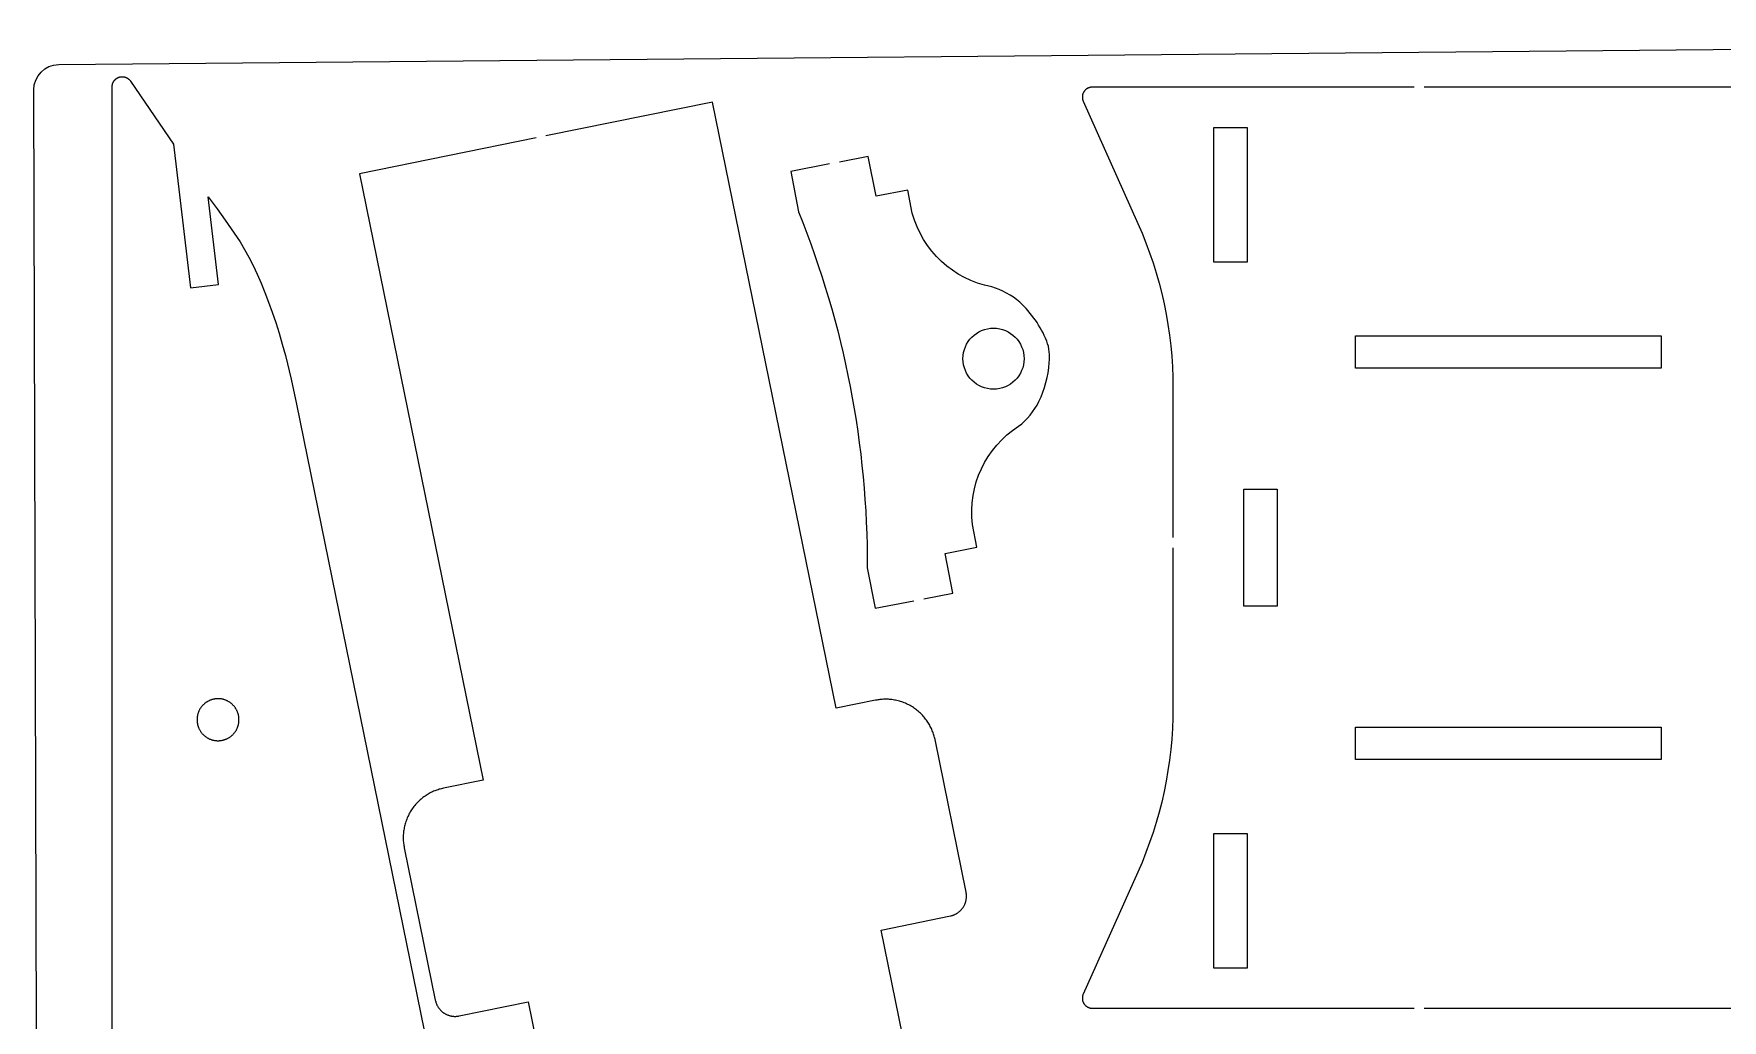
# Model space of a CAD drawing. Extents: x -2485 to -2143, y -68 to 535.
# Drawn here: x -2484.8 to -2317.3, y 436.8 to 534.7 of the extents above; entities that cross this region are included whole.
import ezdxf

# ---------------------------------------------------------------- set-up
doc = ezdxf.new("R2010")
doc.units = 0
doc.layers.add('Contorno', color=5, linetype='Continuous', true_color=0x0000ff)

msp = doc.modelspace()

# ---------------------------------------------------------------- linework, layer by layer
at = {"color": 7}
msp.add_lwpolyline([(-2482.28, 531.65), (-2146.82, 534.7, -0.416045), (-2144.29, 532.21), (-2142.6, -62.53, -0.412384), (-2145.07, -65.04), (-2480.54, -68.09, -0.416045), (-2483.06, -65.6), (-2484.75, 529.14, -0.412384)], format="xyb", close=True, dxfattribs=at)
at = {"layer": 'Contorno'}
for points in [[(-2476.99, 344.29), (-2476.98, 529.44), (-2476.98, 529.46), (-2476.98, 529.47), (-2476.98, 529.49), (-2476.98, 529.51), (-2476.98, 529.53), (-2476.98, 529.55), (-2476.97, 529.57), (-2476.97, 529.59), (-2476.97, 529.61), (-2476.96, 529.63), (-2476.96, 529.65), (-2476.96, 529.67), (-2476.95, 529.68), (-2476.95, 529.7), (-2476.94, 529.72), (-2476.93, 529.74), (-2476.93, 529.76), (-2476.92, 529.78), (-2476.91, 529.8), (-2476.91, 529.82), (-2476.9, 529.84), (-2476.89, 529.86), (-2476.88, 529.87), (-2476.87, 529.89), (-2476.86, 529.91), (-2476.85, 529.93), (-2476.84, 529.95), (-2476.83, 529.96), (-2476.82, 529.98), (-2476.81, 530), (-2476.8, 530.01), (-2476.79, 530.03), (-2476.77, 530.05), (-2476.76, 530.06), (-2476.75, 530.08), (-2476.73, 530.1), (-2476.72, 530.11), (-2476.71, 530.13), (-2476.69, 530.14), (-2476.68, 530.16), (-2476.66, 530.17), (-2476.65, 530.18), (-2476.63, 530.2), (-2476.62, 530.21), (-2476.6, 530.22), (-2476.59, 530.23), (-2476.57, 530.25), (-2476.55, 530.26), (-2476.54, 530.27), (-2476.52, 530.28), (-2476.5, 530.29), (-2476.49, 530.3), (-2476.47, 530.31), (-2476.45, 530.32), (-2476.44, 530.33), (-2476.42, 530.34), (-2476.4, 530.35), (-2476.38, 530.35), (-2476.37, 530.36), (-2476.35, 530.37), (-2476.33, 530.38), (-2476.31, 530.38), (-2476.29, 530.39), (-2476.28, 530.39), (-2476.26, 530.4), (-2476.24, 530.4), (-2476.22, 530.41), (-2476.2, 530.41), (-2476.19, 530.42), (-2476.17, 530.42), (-2476.15, 530.42), (-2476.13, 530.43), (-2476.11, 530.43), (-2476.09, 530.43), (-2476.07, 530.43), (-2476.05, 530.44), (-2476.03, 530.44), (-2476.01, 530.44), (-2475.99, 530.44), (-2475.97, 530.44), (-2475.95, 530.44), (-2475.93, 530.44), (-2475.91, 530.44), (-2475.89, 530.43), (-2475.87, 530.43), (-2475.85, 530.43), (-2475.83, 530.43), (-2475.81, 530.42), (-2475.79, 530.42), (-2475.77, 530.42), (-2475.75, 530.41), (-2475.73, 530.41), (-2475.71, 530.4), (-2475.69, 530.4), (-2475.67, 530.39), (-2475.65, 530.38), (-2475.63, 530.38), (-2475.61, 530.37), (-2475.59, 530.36), (-2475.57, 530.35), (-2475.56, 530.34), (-2475.54, 530.33), (-2475.52, 530.33), (-2475.5, 530.32), (-2475.48, 530.31), (-2475.47, 530.3), (-2475.45, 530.28), (-2475.43, 530.27), (-2475.41, 530.26), (-2475.4, 530.25), (-2475.38, 530.24), (-2475.37, 530.23), (-2475.35, 530.21), (-2475.34, 530.2), (-2475.32, 530.19), (-2475.31, 530.18), (-2475.29, 530.16), (-2475.28, 530.15), (-2475.26, 530.13), (-2475.25, 530.12), (-2475.24, 530.11), (-2475.22, 530.09), (-2475.21, 530.08), (-2475.2, 530.06), (-2475.19, 530.05), (-2475.18, 530.03), (-2475.17, 530.02), (-2475.16, 530), (-2470.88, 523.74), (-2469.22, 509.5), (-2466.44, 509.82), (-2467.45, 518.52), (-2466.55, 517.32), (-2465.76, 516.22), (-2464.29, 514.07), (-2463.85, 513.31), (-2463.42, 512.52), (-2463, 511.7), (-2462.6, 510.84), (-2462.21, 509.95), (-2461.83, 509.03), (-2461.46, 508.07), (-2461.1, 507.08), (-2460.76, 506.06), (-2460.43, 505), (-2460.11, 503.91), (-2459.8, 502.79), (-2459.22, 500.44), (-2458.69, 497.95), (-2427.39, 344.29)], [(-2347.84, 529.41), (-2379.75, 529.41), (-2379.78, 529.41), (-2379.81, 529.41), (-2379.84, 529.4), (-2379.87, 529.4), (-2379.9, 529.4), (-2379.93, 529.39), (-2379.96, 529.38), (-2379.99, 529.38), (-2380.02, 529.37), (-2380.05, 529.36), (-2380.08, 529.35), (-2380.11, 529.34), (-2380.14, 529.33), (-2380.17, 529.31), (-2380.2, 529.3), (-2380.23, 529.29), (-2380.26, 529.27), (-2380.28, 529.25), (-2380.31, 529.24), (-2380.34, 529.22), (-2380.36, 529.2), (-2380.39, 529.18), (-2380.41, 529.16), (-2380.43, 529.14), (-2380.46, 529.12), (-2380.48, 529.09), (-2380.5, 529.07), (-2380.52, 529.05), (-2380.54, 529.02), (-2380.56, 529), (-2380.57, 528.98), (-2380.59, 528.95), (-2380.61, 528.93), (-2380.62, 528.9), (-2380.64, 528.87), (-2380.65, 528.85), (-2380.66, 528.82), (-2380.67, 528.79), (-2380.69, 528.76), (-2380.7, 528.73), (-2380.71, 528.7), (-2380.72, 528.67), (-2380.72, 528.64), (-2380.73, 528.61), (-2380.74, 528.58), (-2380.74, 528.55), (-2380.74, 528.52), (-2380.75, 528.48), (-2380.75, 528.45), (-2380.75, 528.42), (-2380.75, 528.39), (-2380.75, 528.36), (-2380.75, 528.33), (-2380.74, 528.29), (-2380.74, 528.26), (-2380.74, 528.23), (-2380.73, 528.2), (-2380.72, 528.17), (-2380.71, 528.14), (-2380.71, 528.11), (-2380.7, 528.08), (-2380.69, 528.05), (-2380.68, 528.03), (-2380.66, 528), (-2375.25, 515.89), (-2374.83, 514.93), (-2374.44, 513.96), (-2374.08, 512.97), (-2373.74, 511.98), (-2373.43, 510.97), (-2373.14, 509.96), (-2372.88, 508.94), (-2372.64, 507.91), (-2372.44, 506.87), (-2372.26, 505.84), (-2372.11, 504.79), (-2371.98, 503.75), (-2371.89, 502.7), (-2371.82, 501.65), (-2371.78, 500.61), (-2371.76, 499.56), (-2371.76, 484.71)], [(-2315.92, 529.41), (-2346.84, 529.41)], [(-2390.02, 393.34), (-2400.7, 445.78), (-2393.84, 447.18), (-2393.8, 447.18), (-2393.75, 447.2), (-2393.71, 447.21), (-2393.67, 447.22), (-2393.62, 447.23), (-2393.58, 447.25), (-2393.53, 447.26), (-2393.49, 447.28), (-2393.45, 447.3), (-2393.4, 447.32), (-2393.36, 447.34), (-2393.32, 447.36), (-2393.27, 447.38), (-2393.23, 447.41), (-2393.19, 447.43), (-2393.15, 447.46), (-2393.11, 447.49), (-2393.07, 447.52), (-2393.03, 447.55), (-2392.99, 447.58), (-2392.95, 447.61), (-2392.91, 447.64), (-2392.87, 447.68), (-2392.83, 447.71), (-2392.8, 447.75), (-2392.76, 447.79), (-2392.73, 447.83), (-2392.69, 447.87), (-2392.66, 447.91), (-2392.63, 447.95), (-2392.6, 447.99), (-2392.57, 448.03), (-2392.54, 448.08), (-2392.52, 448.12), (-2392.49, 448.16), (-2392.47, 448.21), (-2392.44, 448.26), (-2392.42, 448.3), (-2392.4, 448.35), (-2392.38, 448.4), (-2392.36, 448.44), (-2392.35, 448.49), (-2392.33, 448.54), (-2392.32, 448.59), (-2392.3, 448.64), (-2392.29, 448.69), (-2392.28, 448.74), (-2392.27, 448.78), (-2392.26, 448.83), (-2392.26, 448.88), (-2392.25, 448.93), (-2392.25, 448.98), (-2392.24, 449.03), (-2392.24, 449.08), (-2392.24, 449.12), (-2392.24, 449.17), (-2392.24, 449.22), (-2392.24, 449.26), (-2392.25, 449.31), (-2392.25, 449.36), (-2392.26, 449.4), (-2392.26, 449.45), (-2392.27, 449.49), (-2392.28, 449.53), (-2395.36, 464.67), (-2395.39, 464.78), (-2395.41, 464.89), (-2395.44, 465), (-2395.47, 465.11), (-2395.51, 465.22), (-2395.54, 465.33), (-2395.58, 465.44), (-2395.63, 465.55), (-2395.67, 465.66), (-2395.72, 465.77), (-2395.77, 465.87), (-2395.83, 465.98), (-2395.88, 466.09), (-2395.95, 466.2), (-2396.01, 466.3), (-2396.07, 466.41), (-2396.14, 466.51), (-2396.22, 466.61), (-2396.29, 466.71), (-2396.37, 466.81), (-2396.45, 466.91), (-2396.53, 467.01), (-2396.62, 467.1), (-2396.71, 467.19), (-2396.8, 467.28), (-2396.89, 467.37), (-2396.99, 467.45), (-2397.09, 467.54), (-2397.19, 467.62), (-2397.29, 467.7), (-2397.4, 467.77), (-2397.5, 467.85), (-2397.61, 467.92), (-2397.72, 467.98), (-2397.84, 468.05), (-2397.95, 468.11), (-2398.06, 468.17), (-2398.18, 468.22), (-2398.3, 468.27), (-2398.42, 468.32), (-2398.54, 468.37), (-2398.66, 468.41), (-2398.78, 468.45), (-2398.9, 468.49), (-2399.02, 468.52), (-2399.14, 468.55), (-2399.27, 468.57), (-2399.39, 468.6), (-2399.51, 468.62), (-2399.63, 468.64), (-2399.75, 468.65), (-2399.87, 468.66), (-2399.99, 468.67), (-2400.11, 468.67), (-2400.23, 468.68), (-2400.35, 468.67), (-2400.47, 468.67), (-2400.59, 468.66), (-2400.7, 468.66), (-2400.82, 468.64), (-2400.93, 468.63), (-2401.04, 468.61), (-2401.15, 468.6), (-2401.26, 468.57), (-2405.18, 467.78), (-2417.43, 527.92), (-2433.95, 524.56)], [(-2434.93, 524.36), (-2452.44, 520.79), (-2440.19, 460.65), (-2444.11, 459.85), (-2444.22, 459.83), (-2444.32, 459.8), (-2444.43, 459.77), (-2444.54, 459.74), (-2444.65, 459.7), (-2444.76, 459.67), (-2444.87, 459.63), (-2444.98, 459.59), (-2445.09, 459.54), (-2445.2, 459.49), (-2445.31, 459.44), (-2445.42, 459.38), (-2445.52, 459.33), (-2445.63, 459.27), (-2445.74, 459.2), (-2445.84, 459.14), (-2445.94, 459.07), (-2446.05, 459), (-2446.15, 458.92), (-2446.25, 458.84), (-2446.34, 458.76), (-2446.44, 458.68), (-2446.53, 458.59), (-2446.63, 458.5), (-2446.72, 458.41), (-2446.8, 458.32), (-2446.89, 458.22), (-2446.97, 458.12), (-2447.05, 458.02), (-2447.13, 457.92), (-2447.21, 457.81), (-2447.28, 457.71), (-2447.35, 457.6), (-2447.42, 457.49), (-2447.48, 457.38), (-2447.54, 457.26), (-2447.6, 457.15), (-2447.66, 457.03), (-2447.71, 456.91), (-2447.76, 456.79), (-2447.8, 456.68), (-2447.84, 456.56), (-2447.88, 456.43), (-2447.92, 456.31), (-2447.95, 456.19), (-2447.98, 456.07), (-2448.01, 455.95), (-2448.03, 455.82), (-2448.05, 455.7), (-2448.07, 455.58), (-2448.08, 455.46), (-2448.09, 455.34), (-2448.1, 455.22), (-2448.11, 455.1), (-2448.11, 454.98), (-2448.11, 454.86), (-2448.1, 454.74), (-2448.1, 454.63), (-2448.09, 454.51), (-2448.08, 454.4), (-2448.06, 454.28), (-2448.05, 454.17), (-2448.03, 454.06), (-2448.01, 453.95), (-2444.93, 438.81), (-2444.92, 438.77), (-2444.91, 438.73), (-2444.89, 438.68), (-2444.88, 438.64), (-2444.87, 438.59), (-2444.85, 438.55), (-2444.84, 438.51), (-2444.82, 438.46), (-2444.8, 438.42), (-2444.78, 438.38), (-2444.76, 438.33), (-2444.74, 438.29), (-2444.72, 438.25), (-2444.69, 438.2), (-2444.67, 438.16), (-2444.64, 438.12), (-2444.61, 438.08), (-2444.58, 438.04), (-2444.55, 438), (-2444.52, 437.96), (-2444.49, 437.92), (-2444.46, 437.88), (-2444.42, 437.84), (-2444.39, 437.8), (-2444.35, 437.77), (-2444.31, 437.73), (-2444.27, 437.7), (-2444.24, 437.67), (-2444.2, 437.63), (-2444.15, 437.6), (-2444.11, 437.57), (-2444.07, 437.54), (-2444.03, 437.52), (-2443.98, 437.49), (-2443.94, 437.46), (-2443.89, 437.44), (-2443.84, 437.42), (-2443.8, 437.39), (-2443.75, 437.37), (-2443.7, 437.35), (-2443.66, 437.33), (-2443.61, 437.32), (-2443.56, 437.3), (-2443.51, 437.29), (-2443.46, 437.27), (-2443.41, 437.26), (-2443.36, 437.25), (-2443.32, 437.24), (-2443.27, 437.23), (-2443.22, 437.23), (-2443.17, 437.22), (-2443.12, 437.22), (-2443.07, 437.21), (-2443.02, 437.21), (-2442.98, 437.21), (-2442.93, 437.21), (-2442.88, 437.21), (-2442.84, 437.22), (-2442.79, 437.22), (-2442.74, 437.22), (-2442.7, 437.23), (-2442.65, 437.24), (-2442.61, 437.24), (-2442.57, 437.25), (-2435.71, 438.65), (-2425.03, 386.21)], [(-2371.76, 483.71), (-2371.76, 467.86), (-2371.78, 466.82), (-2371.82, 465.77), (-2371.89, 464.72), (-2371.98, 463.68), (-2372.11, 462.63), (-2372.26, 461.59), (-2372.44, 460.55), (-2372.64, 459.51), (-2372.88, 458.48), (-2373.14, 457.46), (-2373.43, 456.45), (-2373.74, 455.44), (-2374.08, 454.45), (-2374.44, 453.46), (-2374.83, 452.49), (-2375.25, 451.53), (-2380.66, 439.42), (-2380.68, 439.4), (-2380.69, 439.37), (-2380.7, 439.34), (-2380.71, 439.31), (-2380.71, 439.28), (-2380.72, 439.25), (-2380.73, 439.22), (-2380.74, 439.19), (-2380.74, 439.16), (-2380.74, 439.13), (-2380.75, 439.1), (-2380.75, 439.07), (-2380.75, 439.03), (-2380.75, 439), (-2380.75, 438.97), (-2380.75, 438.94), (-2380.74, 438.91), (-2380.74, 438.88), (-2380.74, 438.84), (-2380.73, 438.81), (-2380.72, 438.78), (-2380.72, 438.75), (-2380.71, 438.72), (-2380.7, 438.69), (-2380.69, 438.66), (-2380.67, 438.63), (-2380.66, 438.61), (-2380.65, 438.58), (-2380.64, 438.55), (-2380.62, 438.52), (-2380.61, 438.5), (-2380.59, 438.47), (-2380.57, 438.45), (-2380.56, 438.42), (-2380.54, 438.4), (-2380.52, 438.38), (-2380.5, 438.35), (-2380.48, 438.33), (-2380.46, 438.31), (-2380.43, 438.29), (-2380.41, 438.26), (-2380.39, 438.24), (-2380.36, 438.22), (-2380.34, 438.21), (-2380.31, 438.19), (-2380.28, 438.17), (-2380.26, 438.15), (-2380.23, 438.14), (-2380.2, 438.12), (-2380.17, 438.11), (-2380.14, 438.1), (-2380.11, 438.08), (-2380.08, 438.07), (-2380.05, 438.06), (-2380.02, 438.05), (-2379.99, 438.05), (-2379.96, 438.04), (-2379.93, 438.03), (-2379.9, 438.03), (-2379.87, 438.02), (-2379.84, 438.02), (-2379.81, 438.02), (-2379.78, 438.02), (-2379.75, 438.02), (-2347.84, 438.02)], [(-2346.84, 438.02), (-2315.92, 438.02)]]:
    msp.add_lwpolyline(points, dxfattribs=at)
for points in [[(-2364.41, 512.03), (-2367.71, 512.03), (-2367.71, 525.39), (-2364.41, 525.39)], [(-2323.35, 501.53), (-2353.65, 501.53), (-2353.65, 504.73), (-2323.35, 504.73)], [(-2361.43, 477.9), (-2364.73, 477.9), (-2364.73, 489.52), (-2361.43, 489.52)], [(-2466.41, 468.72), (-2466.46, 468.73), (-2466.5, 468.73), (-2466.55, 468.72), (-2466.6, 468.72), (-2466.64, 468.72), (-2466.69, 468.71), (-2466.74, 468.71), (-2466.79, 468.7), (-2466.84, 468.69), (-2466.89, 468.69), (-2466.94, 468.68), (-2466.98, 468.66), (-2467.03, 468.65), (-2467.08, 468.64), (-2467.13, 468.62), (-2467.18, 468.6), (-2467.23, 468.59), (-2467.28, 468.57), (-2467.33, 468.55), (-2467.37, 468.52), (-2467.42, 468.5), (-2467.47, 468.48), (-2467.51, 468.45), (-2467.56, 468.42), (-2467.6, 468.4), (-2467.65, 468.37), (-2467.69, 468.34), (-2467.74, 468.3), (-2467.78, 468.27), (-2467.82, 468.24), (-2467.86, 468.2), (-2467.9, 468.16), (-2467.94, 468.13), (-2467.98, 468.09), (-2468.02, 468.05), (-2468.05, 468.01), (-2468.09, 467.97), (-2468.12, 467.93), (-2468.15, 467.88), (-2468.18, 467.84), (-2468.21, 467.8), (-2468.24, 467.75), (-2468.27, 467.71), (-2468.3, 467.66), (-2468.32, 467.62), (-2468.34, 467.57), (-2468.37, 467.52), (-2468.39, 467.47), (-2468.41, 467.43), (-2468.43, 467.38), (-2468.44, 467.33), (-2468.46, 467.28), (-2468.48, 467.24), (-2468.49, 467.19), (-2468.5, 467.14), (-2468.51, 467.09), (-2468.52, 467.04), (-2468.53, 467), (-2468.54, 466.95), (-2468.55, 466.9), (-2468.55, 466.85), (-2468.56, 466.81), (-2468.56, 466.76), (-2468.56, 466.71), (-2468.56, 466.67), (-2468.56, 466.62), (-2468.56, 466.57), (-2468.56, 466.53), (-2468.56, 466.48), (-2468.55, 466.43), (-2468.55, 466.38), (-2468.54, 466.33), (-2468.53, 466.29), (-2468.52, 466.24), (-2468.51, 466.19), (-2468.5, 466.14), (-2468.49, 466.09), (-2468.47, 466.04), (-2468.46, 465.99), (-2468.44, 465.94), (-2468.42, 465.89), (-2468.4, 465.85), (-2468.38, 465.8), (-2468.36, 465.75), (-2468.34, 465.7), (-2468.31, 465.66), (-2468.29, 465.61), (-2468.26, 465.56), (-2468.23, 465.52), (-2468.2, 465.47), (-2468.17, 465.43), (-2468.14, 465.39), (-2468.11, 465.34), (-2468.07, 465.3), (-2468.04, 465.26), (-2468, 465.22), (-2467.96, 465.18), (-2467.93, 465.14), (-2467.89, 465.11), (-2467.85, 465.07), (-2467.81, 465.04), (-2467.76, 465), (-2467.72, 464.97), (-2467.68, 464.94), (-2467.63, 464.91), (-2467.59, 464.88), (-2467.54, 464.85), (-2467.5, 464.83), (-2467.45, 464.8), (-2467.41, 464.78), (-2467.36, 464.76), (-2467.31, 464.73), (-2467.26, 464.71), (-2467.22, 464.7), (-2467.17, 464.68), (-2467.12, 464.66), (-2467.07, 464.65), (-2467.02, 464.63), (-2466.98, 464.62), (-2466.93, 464.61), (-2466.88, 464.6), (-2466.83, 464.59), (-2466.78, 464.58), (-2466.74, 464.58), (-2466.69, 464.57), (-2466.64, 464.57), (-2466.6, 464.56), (-2466.55, 464.56), (-2466.5, 464.56), (-2466.46, 464.56), (-2466.41, 464.56), (-2466.36, 464.56), (-2466.32, 464.57), (-2466.27, 464.57), (-2466.22, 464.58), (-2466.17, 464.58), (-2466.12, 464.59), (-2466.07, 464.6), (-2466.02, 464.61), (-2465.97, 464.62), (-2465.93, 464.64), (-2465.88, 464.65), (-2465.83, 464.67), (-2465.78, 464.68), (-2465.73, 464.7), (-2465.68, 464.72), (-2465.63, 464.74), (-2465.59, 464.76), (-2465.54, 464.79), (-2465.49, 464.81), (-2465.45, 464.84), (-2465.4, 464.86), (-2465.35, 464.89), (-2465.31, 464.92), (-2465.27, 464.95), (-2465.22, 464.98), (-2465.18, 465.02), (-2465.14, 465.05), (-2465.1, 465.09), (-2465.06, 465.12), (-2465.02, 465.16), (-2464.98, 465.2), (-2464.94, 465.24), (-2464.91, 465.28), (-2464.87, 465.32), (-2464.84, 465.36), (-2464.81, 465.4), (-2464.78, 465.45), (-2464.75, 465.49), (-2464.72, 465.53), (-2464.69, 465.58), (-2464.66, 465.62), (-2464.64, 465.67), (-2464.61, 465.72), (-2464.59, 465.76), (-2464.57, 465.81), (-2464.55, 465.86), (-2464.53, 465.91), (-2464.51, 465.95), (-2464.5, 466), (-2464.48, 466.05), (-2464.47, 466.1), (-2464.46, 466.15), (-2464.45, 466.19), (-2464.44, 466.24), (-2464.43, 466.29), (-2464.42, 466.34), (-2464.41, 466.39), (-2464.41, 466.43), (-2464.4, 466.48), (-2464.4, 466.53), (-2464.4, 466.57), (-2464.4, 466.62), (-2464.4, 466.67), (-2464.4, 466.71), (-2464.4, 466.76), (-2464.4, 466.81), (-2464.41, 466.86), (-2464.41, 466.9), (-2464.42, 466.95), (-2464.43, 467), (-2464.44, 467.05), (-2464.45, 467.1), (-2464.46, 467.15), (-2464.47, 467.2), (-2464.49, 467.25), (-2464.5, 467.29), (-2464.52, 467.34), (-2464.54, 467.39), (-2464.56, 467.44), (-2464.58, 467.49), (-2464.6, 467.54), (-2464.62, 467.58), (-2464.65, 467.63), (-2464.67, 467.68), (-2464.7, 467.72), (-2464.73, 467.77), (-2464.76, 467.81), (-2464.79, 467.86), (-2464.82, 467.9), (-2464.85, 467.94), (-2464.89, 467.98), (-2464.92, 468.02), (-2464.96, 468.06), (-2465, 468.1), (-2465.03, 468.14), (-2465.07, 468.18), (-2465.11, 468.21), (-2465.15, 468.25), (-2465.2, 468.28), (-2465.24, 468.32), (-2465.28, 468.35), (-2465.33, 468.38), (-2465.37, 468.41), (-2465.42, 468.43), (-2465.46, 468.46), (-2465.51, 468.48), (-2465.55, 468.51), (-2465.6, 468.53), (-2465.65, 468.55), (-2465.7, 468.57), (-2465.74, 468.59), (-2465.79, 468.61), (-2465.84, 468.62), (-2465.89, 468.64), (-2465.94, 468.65), (-2465.98, 468.67), (-2466.03, 468.68), (-2466.08, 468.69), (-2466.13, 468.7), (-2466.17, 468.7), (-2466.22, 468.71), (-2466.27, 468.71), (-2466.32, 468.72), (-2466.36, 468.72)], [(-2323.35, 462.7), (-2353.65, 462.7), (-2353.65, 465.9), (-2323.35, 465.9)], [(-2364.41, 441.99), (-2367.71, 441.99), (-2367.71, 455.35), (-2364.41, 455.35)]]:
    msp.add_lwpolyline(points, close=True, dxfattribs=at)
for points in [[(-2396.47, 478.64), (-2393.6, 479.19), (-2394.37, 483.14), (-2391.21, 483.75), (-2391.65, 486.02, -0.287471), (-2387.07, 495.76, 0.110918), (-2385.05, 498.21, 0.092048), (-2384.03, 502.07, 0.119784), (-2384.28, 504.21, 0.108364), (-2386.96, 508.07, 0.110918), (-2389.74, 509.58, -0.287471), (-2397.62, 516.91), (-2398.06, 519.19), (-2401.21, 518.58), (-2401.98, 522.53), (-2404.85, 521.97)], [(-2405.83, 521.78), (-2409.68, 521.04), (-2408.9, 517.04, -0.096913), (-2402.08, 481.7), (-2401.31, 477.7), (-2397.45, 478.45)]]:
    msp.add_lwpolyline(points, format="xyb", dxfattribs=at)
msp.add_circle((-2389.56, 502.46), 3.03, dxfattribs=at)

doc.saveas('drawing.dxf')
